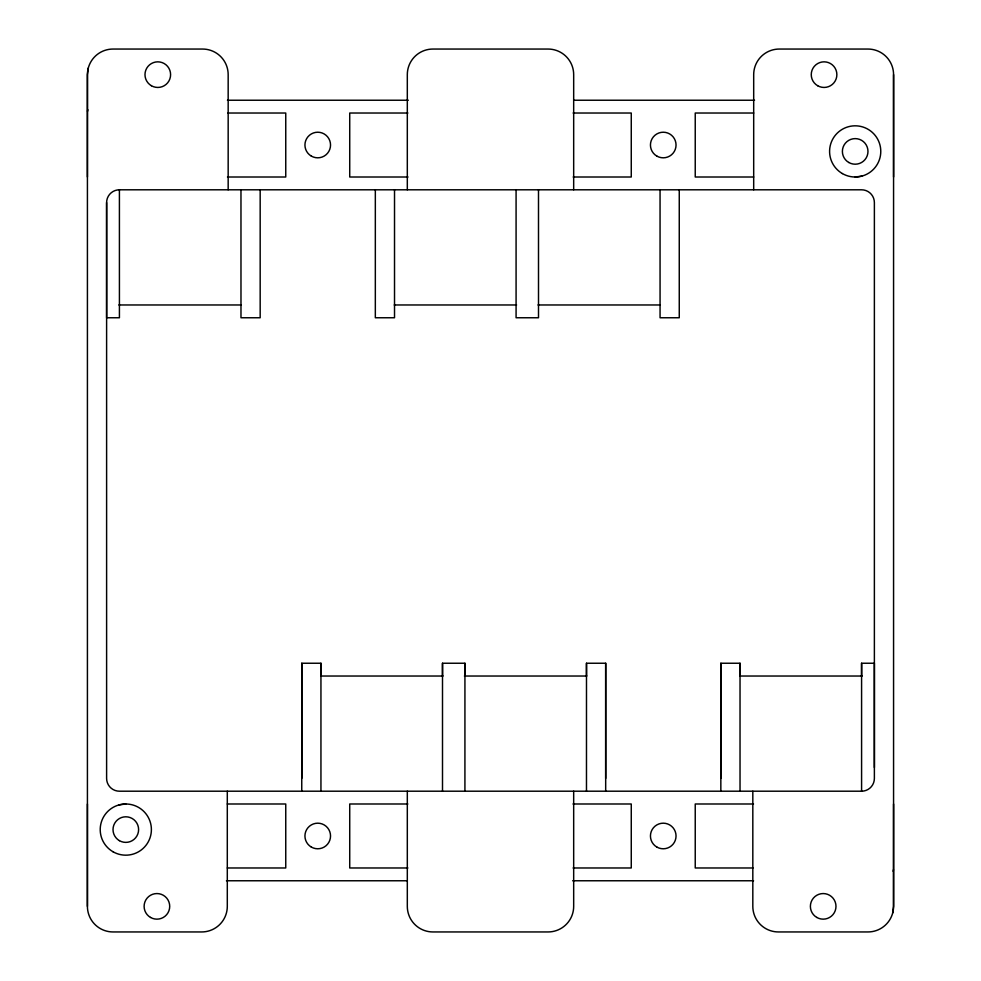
<?xml version="1.0" encoding="UTF-8"?>
<svg xmlns="http://www.w3.org/2000/svg" width="981" height="981" viewBox="0 0 981 981"><rect width="100%" height="100%" fill="white"/><g stroke="black" fill="none" stroke-linecap="round" stroke-linejoin="round"><path stroke-width="1.47" d="M87.419 177.009L87.444 74.642L88.29 68.02M227.298 791.201L227.298 906.358A25.592 25.592 0 0 1 201.706 931.95L113.011 931.95A25.592 25.592 0 0 1 87.419 906.358L87.419 74.642A25.592 25.592 0 0 1 113.011 49.05L202.577 49.05A25.592 25.592 0 0 1 228.168 74.642L228.168 189.799M106.61 202.601L106.61 778.399A12.79 12.79 0 0 0 119.424 791.201L861.588 791.201A12.79 12.79 0 0 0 874.378 778.399L874.378 202.601A12.79 12.79 0 0 0 861.588 189.799L119.412 189.799A12.79 12.79 0 0 0 106.61 202.601L106.622 317.758L119.424 317.758L119.412 189.799M301.756 778.399L301.756 663.242L320.946 663.242L320.946 676.032M320.946 663.242L320.946 791.201M464.933 676.032L464.933 663.242L442.505 663.242L442.505 791.201M464.933 663.242L464.92 791.201M605.682 791.201L605.682 663.242L586.491 663.242L586.479 791.201M605.682 778.399L605.682 663.242M720.839 778.399L720.839 663.242L740.03 663.242L740.03 676.032M740.03 663.242L740.03 791.201M874.39 767.51L874.39 663.242L861.588 663.242L861.588 791.201M753.69 189.799L753.69 74.642A25.592 25.592 0 0 1 779.282 49.05L867.977 49.05A25.592 25.592 0 0 1 893.568 74.642L893.568 906.358A25.592 25.592 0 0 1 867.977 931.95L778.411 931.95A25.592 25.592 0 0 1 752.819 906.358L752.819 791.201M893.568 803.991L893.544 906.358L892.698 912.98M855.187 177.009L861.808 176.139M119.179 804.861L125.801 803.991M227.433 100.234L408.304 100.234M573.677 100.234L754.536 100.234M227.96 113.023L285.753 113.023L285.753 177.009L227.482 177.009M407.875 113.023L349.726 113.023L349.726 177.009L408.01 177.009M573.112 113.023L631.261 113.023L631.261 177.009L573.174 177.009M753.69 113.023L695.235 113.023L695.235 177.009L753.69 177.009M118.86 304.968L241.252 304.968M394.239 304.968L516.595 304.968M537.993 304.968L660.348 304.968M320.664 676.032L443.007 676.032M464.418 676.032L586.773 676.032M739.76 676.032L862.152 676.032M227.298 803.991L285.753 803.991L285.753 867.977L227.298 867.977M407.838 803.991L349.726 803.991L349.726 867.977L407.875 867.977M573.002 803.991L631.261 803.991L631.261 867.977L573.112 867.977M753.518 803.991L695.235 803.991L695.235 867.977L753.028 867.977M226.452 880.766L407.311 880.766M572.683 880.766L753.555 880.766M893.568 74.642L893.581 177.009M861.588 663.242L861.588 676.032M720.839 663.242L720.839 791.201M679.257 189.799L679.257 317.758L660.066 317.758L660.054 189.799M586.491 663.242L586.491 676.032M573.677 189.799L573.677 74.642A25.592 25.592 0 0 0 548.085 49.05L432.903 49.05A25.592 25.592 0 0 0 407.311 74.642L407.311 189.799M573.677 791.201L573.677 906.358A25.592 25.592 0 0 1 548.085 931.95L432.903 931.95A25.592 25.592 0 0 1 407.311 906.358L407.311 791.201M538.495 189.799L538.508 317.758L516.08 317.758L516.08 189.799M442.505 663.242L442.505 676.032M394.521 189.799L394.521 317.758L375.331 317.758L375.331 189.799M301.756 663.242L301.756 791.201M260.173 189.799L260.173 317.758L240.983 317.758L240.97 189.799M87.419 803.991L87.419 906.358M893.458 869.644A12.79 12.79 0 0 1 893.139 871.287M87.53 111.356A12.79 12.79 0 0 1 87.861 109.713M817.663 85.727A12.79 12.79 0 0 0 836.867 74.642A12.79 12.79 0 0 0 817.663 63.557A12.79 12.79 0 0 0 817.663 85.727M848.786 162.49A12.79 12.79 0 0 0 867.977 151.417A12.79 12.79 0 0 0 848.786 140.332A12.79 12.79 0 0 0 848.786 162.49M842.385 173.576A25.592 25.592 0 0 0 880.779 151.417A25.592 25.592 0 0 0 842.385 129.247A25.592 25.592 0 0 0 842.385 173.576M656.853 156.102A12.79 12.79 0 0 0 676.044 145.016A12.79 12.79 0 0 0 656.853 133.931A12.79 12.79 0 0 0 656.853 156.102M656.853 847.069A12.79 12.79 0 0 0 676.044 835.984A12.79 12.79 0 0 0 656.853 824.898A12.79 12.79 0 0 0 656.853 847.069M816.793 917.443A12.79 12.79 0 0 0 835.984 906.358A12.79 12.79 0 0 0 816.793 895.273A12.79 12.79 0 0 0 816.793 917.443M150.522 917.443A12.79 12.79 0 0 0 169.713 906.358A12.79 12.79 0 0 0 150.522 895.273A12.79 12.79 0 0 0 150.522 917.443M119.412 840.668A12.79 12.79 0 0 0 138.603 829.583A12.79 12.79 0 0 0 119.412 818.51A12.79 12.79 0 0 0 119.412 840.668M151.393 85.727A12.79 12.79 0 0 0 170.596 74.642A12.79 12.79 0 0 0 151.393 63.557A12.79 12.79 0 0 0 151.393 85.727M113.011 851.753A25.592 25.592 0 0 0 151.393 829.583A25.592 25.592 0 0 0 113.011 807.424A25.592 25.592 0 0 0 113.011 851.753M311.345 156.102A12.79 12.79 0 0 0 330.536 145.016A12.79 12.79 0 0 0 311.345 133.931A12.79 12.79 0 0 0 311.345 156.102M311.345 847.069A12.79 12.79 0 0 0 330.536 835.984A12.79 12.79 0 0 0 311.345 824.898A12.79 12.79 0 0 0 311.345 847.069"/></g></svg>
